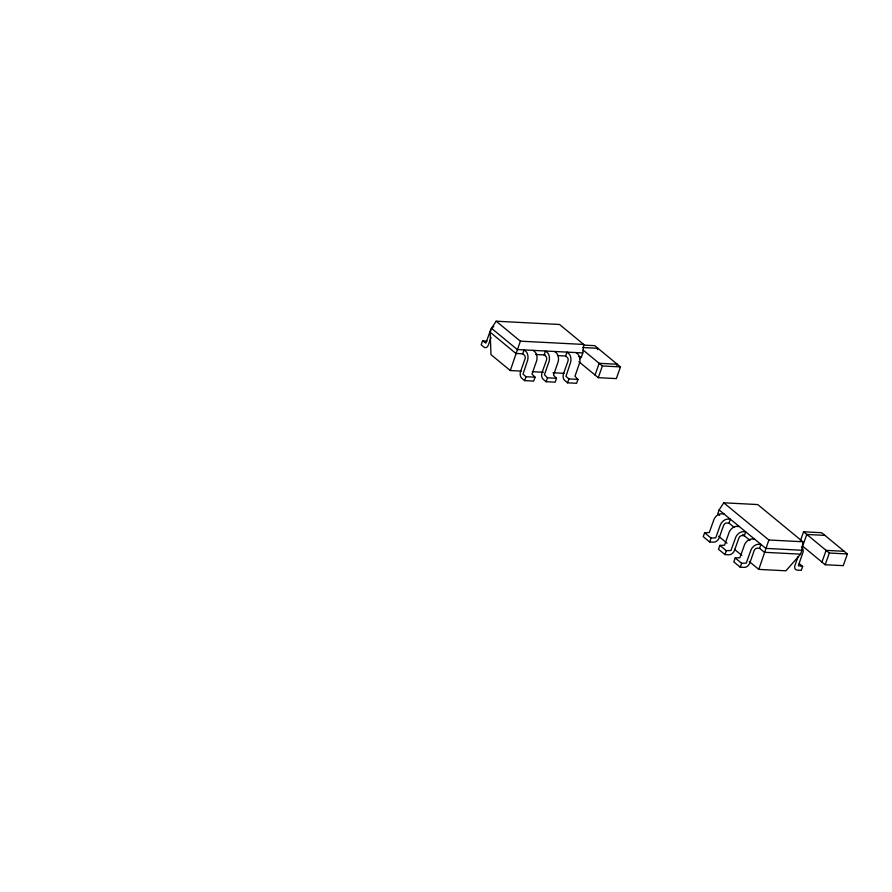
<?xml version="1.0" encoding="UTF-8"?>
<svg xmlns="http://www.w3.org/2000/svg" width="892" height="892" viewBox="0 0 892 892"><rect width="100%" height="100%" fill="white"/><g stroke="black" fill="none" stroke-linecap="round" stroke-linejoin="round"><path stroke-width="1.34" d="M579.599 358.907L581.428 356.833L582.811 352.931L583.725 344.435L559.518 324.476L496.153 321.209L491.537 328.323L490.154 332.225L490.979 354.626L510.291 370.548L521.307 371.117M749.269 561.536L758.802 569.397L785.919 570.791L800.57 554.166L801.953 550.252L802.867 541.756L757.732 504.56L723.746 502.809L719.13 509.923L717.748 513.825L719.677 515.42M510.291 370.548L520.359 341.168L496.153 321.209M758.802 569.397L768.871 540.006L723.746 502.809M487.065 341.123L482.55 340.889L481.167 344.803L483.977 347.122A5.118 3.233 -87 0 0 488.415 344.892L491.035 337.466M522.679 353.801L524.061 349.898L526.18 351.704A7.314 4.638 -87 0 1 527.663 360.178L523.013 374.138L526.001 376.714L535.044 377.182L533.661 381.085L524.619 380.616L521.798 378.297A5.118 3.233 -87 0 1 520.593 371.418L524.975 359.063A2.921 1.851 -87 0 0 524.284 355.127L522.679 353.801L515.899 353.455L490.154 332.225M524.619 380.616L526.001 376.714M546.082 381.72L547.465 377.818L544.443 374.696L549.126 361.282A7.314 4.638 -87 0 0 547.643 352.808L545.525 351.002L544.142 354.904L545.759 356.231A2.921 1.851 -87 0 1 546.439 360.167L542.068 372.522A5.118 3.233 -87 0 0 543.273 379.401L546.082 381.72L555.125 382.189L556.508 378.286L553.475 375.164L558.169 361.751A7.314 4.638 -87 0 0 556.686 353.277L554.568 351.47M565.617 356.019L567 352.117L569.118 353.923A7.314 4.638 -87 0 1 570.601 362.386L565.952 376.346L568.94 378.922L577.971 379.39L576.589 383.292L567.557 382.824L564.736 380.505A5.118 3.233 -87 0 1 563.532 373.637L567.914 361.271A2.921 1.851 -87 0 0 567.223 357.346L565.617 356.019L557.478 355.596M567.557 382.824L568.94 378.922M597.495 349.631L597.952 348.326L582.654 347.534M595.042 375.019L599.19 363.312L617.264 364.248L616.807 365.542M583.602 345.104L594.73 345.672L620.486 366.902L616.339 378.609L598.253 377.673L602.401 365.965L583.089 350.043M723.958 513.904L720.937 513.792A7.314 5.129 -50.5 0 0 714.079 519.155L709.274 532.524L704.613 532.78L703.231 536.683L709.664 541.99L713.622 542.191A5.118 3.579 -50.5 0 0 719.186 537.843L723.568 525.477A2.921 2.052 -50.5 0 1 726.746 522.991L729.009 523.113L734.261 527.44M709.664 541.99L711.047 538.088L704.613 532.78M719.9 545.38L718.517 549.282L724.962 554.59L728.909 554.791A5.118 3.579 -50.5 0 0 734.484 550.442L738.855 538.088A2.921 2.052 -50.5 0 1 742.033 535.601L744.296 535.713L745.679 531.81L742.668 531.699A7.314 5.129 -50.5 0 0 735.811 537.062L730.949 550.509L726.333 550.687L719.9 545.38L724.516 545.213L729.366 531.755A7.314 5.129 -50.5 0 1 736.223 526.403L739.245 526.503M729.009 523.113L730.392 519.211L727.37 519.099A7.314 5.129 -50.5 0 0 720.524 524.463L715.718 537.831L711.047 538.088M724.962 554.59L726.333 550.687M754.532 539.102L751.521 539.002A7.314 5.129 -50.5 0 0 744.664 544.354L739.858 557.734L735.186 557.979L733.804 561.893L740.248 567.201L744.196 567.401A5.118 3.579 -50.5 0 0 749.771 563.053L754.141 550.687A2.921 2.052 -50.5 0 1 757.33 548.201L759.583 548.312L764.411 552.293L800.57 554.166M740.248 567.201L741.631 563.287L735.186 557.979M759.583 548.312L760.965 544.41L757.955 544.31A7.314 5.129 -50.5 0 0 751.097 549.662L746.236 563.12L741.631 563.287M800.347 540.909L803.569 531.799L821.655 532.725L847.4 553.954L843.252 565.662L825.178 564.736L802.644 546.16L806.792 534.453L824.866 535.378M798.028 556.72L794.962 565.383A5.118 3.579 -50.5 0 0 797.303 570.133L801.261 570.345L802.644 566.431L799.422 563.777M821.956 562.083L826.103 550.364L844.178 551.301M825.178 564.736L829.326 553.018L803.569 531.799M520.359 341.168L583.725 344.435M582.811 352.931L517.282 349.553L491.537 328.323M535.78 354.481L545.28 354.971M578.718 356.688L581.428 356.833M602.401 365.965L620.486 366.902M532.334 371.685L543.362 372.254M553.007 372.756L564.023 373.324M547.465 377.818L556.508 378.286M768.871 540.006L802.867 541.756M801.953 550.252L765.793 548.39L719.13 509.923M829.326 553.018L847.4 553.954M802.644 566.431L798.318 565.718L802.99 552.338A7.314 5.129 -50.5 0 0 801.373 546.997M576.031 352.574L578.15 354.38A7.314 4.638 -87 0 1 579.633 362.854L574.95 376.268L577.971 379.39M578.941 361.762L598.253 377.673M533.104 350.366L535.222 352.173A7.314 4.638 -87 0 1 536.705 360.636L532.011 374.06L535.044 377.182M742.657 534.364L750.005 540.418M482.55 340.889L485.872 343.108L490.7 329.705A7.314 4.638 -87 0 1 492.607 327.252M718.573 536.226L727.036 543.217M734.451 549.316L741.865 555.426M493.176 326.896A7.314 4.638 -87 0 1 493.778 326.662"/></g></svg>
